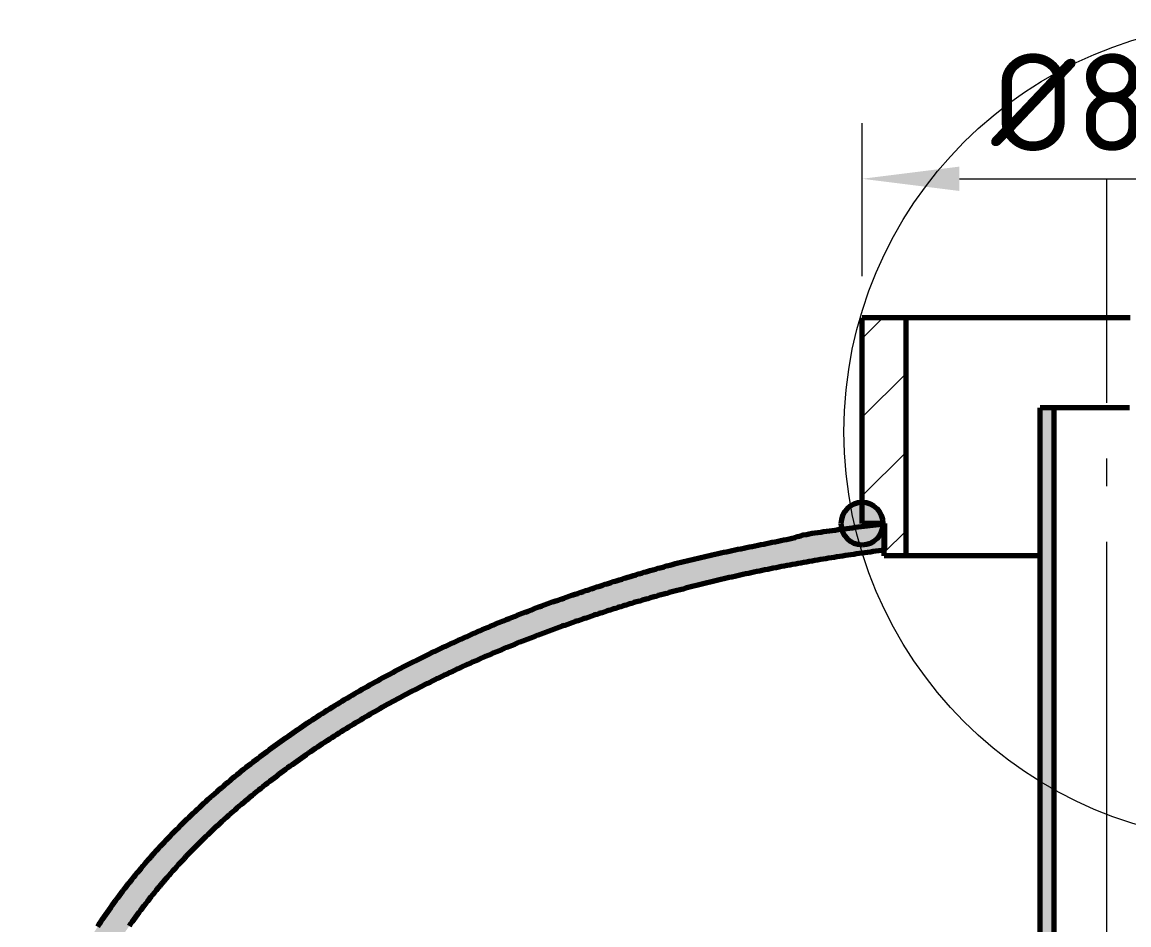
# Model space of a CAD drawing. Header units: millimetres. Extents: x 0 to 2382, y 0 to 420.
# Drawn here: x 725 to 764.79, y 304.2 to 336.66 of the extents above; entities that cross this region are included whole.
import ezdxf

# ---------------------------------------------------------------- set-up
doc = ezdxf.new("R2010")
doc.units = ezdxf.units.MM
doc.linetypes.add('IRAM-F-TRAZO-PUNTO', pattern=[20, 15, -2, 1, -2])
for name, color, linetype, lineweight in [('01-VISIBLE', 7, 'CONTINUOUS', 70), ('03-EJE', 1, 'IRAM-F-TRAZO-PUNTO', 18), ('04-COTA', 3, 'CONTINUOUS', 18), ('05-RAYADO', 8, 'CONTINUOUS', 18), ('08-FINA', 5, 'CONTINUOUS', 18)]:
    doc.layers.add(name, color=color, linetype=linetype, lineweight=lineweight)
doc.styles.add('ISO3098', font='isocpeur.ttf')
doc.dimstyles.new('FLAMA-IRAM', dxfattribs={"dimtxt": 3.5, "dimasz": 3.5, "dimexe": 2, "dimexo": 1.5, "dimgap": 1, "dimtad": 1, "dimdec": 1, "dimtxsty": 'ISO3098', "dimblk": 'IRAM_FLECHA', "dimblk1": 'IRAM_FLECHA', "dimblk2": 'IRAM_FLECHA', "dimcen": 2.5, "dimclrd": 256, "dimclre": 256, "dimclrt": 256, "dimazin": 3, "dimtfac": 1, "dimtmove": 0, "dimatfit": 3, "dimlwd": 18, "dimlwe": 18})

# ---------------------------------------------------------------- blocks, each defined once
blk = doc.blocks.new('IRAM_FLECHA')
blk.add_solid([(0, 0), (-1, 0.125), (-1, -0.125)])

msp = doc.modelspace()

# ---------------------------------------------------------------- hatches: boundary and pattern name
at = {"layer": '05-RAYADO'}
h = msp.add_hatch(dxfattribs=at)
h.set_pattern_fill('ANSI31', scale=0.62992)
h.paths.add_polyline_path([(756.78, 317.474), (755.998, 317.474), (755.998, 318.628), (755.2, 318.628), (755.2, 326.028), (756.78, 326.028)])
h = msp.add_hatch(color=7, dxfattribs=at)
h.dxf.hatch_style = 1
h.paths.add_polyline_path([(762.1, 93.922), (761.6, 93.922), (761.6, 322.788), (762.1, 322.788)])
h = msp.add_hatch(color=7, dxfattribs=at)
h.dxf.hatch_style = 1
h.paths.add_polyline_path([(754.44, 318.628), (754.441, 318.668), (754.444, 318.708), (754.45, 318.748), (754.457, 318.788), (754.466, 318.827), (754.478, 318.865), (754.491, 318.903), (754.507, 318.94), (754.524, 318.976), (754.543, 319.011), (754.565, 319.045), (754.588, 319.078), (754.612, 319.11), (754.638, 319.14), (754.666, 319.169), (754.695, 319.197), (754.726, 319.222), (754.758, 319.247), (754.791, 319.269), (754.826, 319.29), (754.861, 319.309), (754.898, 319.325), (754.935, 319.34), (754.973, 319.353), (755.011, 319.364), (755.051, 319.373), (755.09, 319.38), (755.13, 319.385), (755.17, 319.388), (755.21, 319.388), (755.25, 319.387), (755.29, 319.383), (755.33, 319.377), (755.369, 319.369), (755.408, 319.359), (755.446, 319.347), (755.484, 319.333), (755.521, 319.317), (755.557, 319.299), (755.592, 319.28), (755.625, 319.258), (755.658, 319.235), (755.689, 319.21), (755.719, 319.183), (755.748, 319.155), (755.775, 319.125), (755.8, 319.094), (755.824, 319.062), (755.846, 319.028), (755.866, 318.994), (755.885, 318.958), (755.901, 318.921), (755.916, 318.884), (755.928, 318.846), (755.939, 318.807), (755.947, 318.768), (755.953, 318.728), (755.958, 318.688), (755.96, 318.648), (755.96, 318.608), (755.958, 318.568), (755.953, 318.528), (755.947, 318.489), (755.939, 318.449), (755.928, 318.411), (755.916, 318.372), (755.901, 318.335), (755.885, 318.298), (755.866, 318.263), (755.846, 318.228), (755.824, 318.195), (755.8, 318.162), (755.775, 318.131), (755.748, 318.102), (755.719, 318.073), (755.689, 318.047), (755.658, 318.022), (755.625, 317.998), (755.592, 317.977), (755.557, 317.957), (755.521, 317.939), (755.484, 317.923), (755.446, 317.909), (755.408, 317.897), (755.369, 317.887), (755.33, 317.879), (755.29, 317.874), (755.25, 317.87), (755.21, 317.868), (755.17, 317.869), (755.13, 317.871), (755.09, 317.876), (755.051, 317.883), (755.011, 317.892), (754.973, 317.903), (754.935, 317.916), (754.898, 317.931), (754.861, 317.948), (754.826, 317.967), (754.791, 317.987), (754.758, 318.01), (754.726, 318.034), (754.695, 318.06), (754.666, 318.087), (754.638, 318.116), (754.612, 318.147), (754.588, 318.178), (754.565, 318.211), (754.543, 318.245), (754.524, 318.281), (754.507, 318.317), (754.491, 318.354), (754.478, 318.391), (754.466, 318.43), (754.457, 318.469), (754.45, 318.508), (754.444, 318.548), (754.441, 318.588)])
h = msp.add_hatch(color=7, dxfattribs=at)
h.dxf.hatch_style = 1
h.paths.add_polyline_path([(726.9, 291.177), (725.95, 291.177), (725.95, 293.552), (725, 295.452), (725, 295.557), (725.002, 295.662), (725.003, 295.766), (725.006, 295.871), (725.009, 295.976), (725.014, 296.081), (725.019, 296.186), (725.024, 296.29), (725.031, 296.395), (725.038, 296.5), (725.046, 296.604), (725.055, 296.709), (725.064, 296.813), (725.075, 296.917), (725.086, 297.022), (725.097, 297.126), (725.11, 297.23), (725.123, 297.334), (725.137, 297.438), (725.152, 297.542), (725.168, 297.646), (725.184, 297.749), (725.201, 297.853), (725.219, 297.956), (725.237, 298.059), (725.257, 298.162), (725.276, 298.265), (725.297, 298.368), (725.318, 298.471), (725.341, 298.573), (725.363, 298.676), (725.387, 298.778), (725.411, 298.88), (725.436, 298.982), (725.461, 299.083), (725.488, 299.185), (725.515, 299.286), (725.542, 299.387), (725.571, 299.488), (725.6, 299.589), (725.63, 299.69), (725.66, 299.79), (725.691, 299.89), (725.723, 299.99), (725.755, 300.09), (725.788, 300.189), (725.822, 300.289), (725.857, 300.388), (725.892, 300.487), (725.927, 300.585), (725.964, 300.684), (726.001, 300.782), (726.038, 300.88), (726.077, 300.977), (726.115, 301.075), (726.155, 301.172), (726.195, 301.269), (726.236, 301.365), (726.277, 301.462), (726.319, 301.558), (726.361, 301.654), (726.405, 301.749), (726.448, 301.845), (726.492, 301.94), (726.537, 302.035), (726.583, 302.129), (726.629, 302.223), (726.675, 302.317), (726.722, 302.411), (726.77, 302.505), (726.818, 302.598), (726.867, 302.691), (726.916, 302.783), (726.966, 302.875), (727.016, 302.967), (727.067, 303.059), (727.119, 303.15), (727.171, 303.242), (727.223, 303.332), (727.276, 303.423), (727.329, 303.513), (727.383, 303.603), (727.438, 303.693), (727.493, 303.782), (727.548, 303.871), (727.604, 303.96), (727.661, 304.048), (727.717, 304.136), (727.775, 304.224), (727.833, 304.312), (727.891, 304.399), (727.95, 304.486), (728.009, 304.572), (728.068, 304.659), (728.128, 304.745), (728.189, 304.83), (728.25, 304.915), (728.311, 305.001), (728.373, 305.085), (728.435, 305.17), (728.498, 305.254), (728.561, 305.338), (728.625, 305.421), (728.688, 305.504), (728.753, 305.587), (728.817, 305.67), (728.883, 305.752), (728.948, 305.834), (729.014, 305.915), (729.08, 305.997), (729.147, 306.078), (729.214, 306.158), (729.281, 306.239), (729.349, 306.319), (729.417, 306.398), (729.486, 306.478), (729.555, 306.557), (729.624, 306.636), (729.693, 306.714), (729.763, 306.792), (729.833, 306.87), (729.904, 306.948), (729.975, 307.025), (730.046, 307.102), (730.118, 307.178), (730.19, 307.255), (730.262, 307.331), (730.335, 307.406), (730.408, 307.482), (730.481, 307.557), (730.554, 307.632), (730.628, 307.706), (730.702, 307.78), (730.777, 307.854), (730.852, 307.928), (730.927, 308.001), (731.002, 308.074), (731.078, 308.146), (731.154, 308.219), (731.23, 308.291), (731.306, 308.362), (731.383, 308.434), (731.46, 308.505), (731.538, 308.576), (731.615, 308.646), (731.693, 308.717), (731.771, 308.786), (731.85, 308.856), (731.928, 308.925), (732.007, 308.994), (732.087, 309.063), (732.166, 309.132), (732.246, 309.2), (732.326, 309.268), (732.406, 309.335), (732.486, 309.402), (732.567, 309.469), (732.648, 309.536), (732.729, 309.602), (732.811, 309.668), (732.892, 309.734), (732.974, 309.8), (733.056, 309.865), (733.139, 309.93), (733.221, 309.995), (733.304, 310.059), (733.387, 310.123), (733.47, 310.187), (733.554, 310.25), (733.637, 310.314), (733.721, 310.377), (733.805, 310.439), (733.89, 310.502), (733.974, 310.564), (734.059, 310.626), (734.144, 310.687), (734.229, 310.748), (734.314, 310.809), (734.4, 310.87), (734.485, 310.931), (734.571, 310.991), (734.657, 311.051), (734.744, 311.11), (734.83, 311.17), (734.917, 311.229), (735.004, 311.288), (735.091, 311.346), (735.178, 311.404), (735.265, 311.462), (735.353, 311.52), (735.44, 311.578), (735.528, 311.635), (735.616, 311.692), (735.705, 311.748), (735.793, 311.805), (735.882, 311.861), (735.97, 311.917), (736.059, 311.972), (736.148, 312.028), (736.238, 312.083), (736.327, 312.138), (736.417, 312.192), (736.506, 312.247), (736.596, 312.301), (736.686, 312.355), (736.776, 312.408), (736.867, 312.461), (736.957, 312.514), (737.048, 312.567), (737.138, 312.62), (737.229, 312.672), (737.32, 312.724), (737.412, 312.776), (737.503, 312.827), (737.594, 312.879), (737.686, 312.93), (737.778, 312.98), (737.87, 313.031), (737.962, 313.081), (738.054, 313.131), (738.146, 313.181), (738.239, 313.23), (738.331, 313.28), (738.424, 313.329), (738.517, 313.378), (738.61, 313.426), (738.703, 313.474), (738.796, 313.522), (738.889, 313.57), (738.983, 313.618), (739.077, 313.665), (739.17, 313.712), (739.264, 313.759), (739.358, 313.806), (739.452, 313.852), (739.546, 313.898), (739.641, 313.944), (739.735, 313.99), (739.829, 314.035), (739.924, 314.08), (740.019, 314.125), (740.114, 314.17), (740.209, 314.215), (740.304, 314.259), (740.399, 314.303), (740.494, 314.347), (740.589, 314.391), (740.685, 314.434), (740.78, 314.477), (740.876, 314.52), (740.972, 314.563), (741.068, 314.606), (741.164, 314.648), (741.26, 314.69), (741.356, 314.732), (741.452, 314.774), (741.548, 314.815), (741.645, 314.856), (741.741, 314.897), (741.838, 314.938), (741.935, 314.978), (742.032, 315.019), (742.128, 315.059), (742.225, 315.099), (742.323, 315.138), (742.42, 315.178), (742.517, 315.217), (742.614, 315.256), (742.712, 315.294), (742.81, 315.333), (742.907, 315.371), (743.005, 315.409), (743.103, 315.447), (743.201, 315.484), (743.299, 315.521), (743.397, 315.558), (743.495, 315.595), (743.593, 315.632), (743.692, 315.668), (743.79, 315.704), (743.889, 315.74), (743.987, 315.776), (744.086, 315.811), (744.185, 315.846), (744.284, 315.881), (744.383, 315.916), (744.482, 315.95), (744.581, 315.985), (744.68, 316.019), (744.779, 316.053), (744.878, 316.087), (744.978, 316.12), (745.077, 316.154), (745.177, 316.187), (745.276, 316.22), (745.376, 316.253), (745.475, 316.286), (745.575, 316.319), (745.675, 316.351), (745.775, 316.383), (745.874, 316.415), (745.974, 316.447), (746.074, 316.479), (746.174, 316.511), (746.274, 316.543), (746.374, 316.574), (746.474, 316.605), (746.574, 316.636), (746.675, 316.667), (746.775, 316.698), (746.875, 316.729), (746.975, 316.76), (747.076, 316.79), (747.176, 316.82), (747.277, 316.85), (747.377, 316.88), (747.478, 316.909), (747.579, 316.938), (747.679, 316.967), (747.78, 316.996), (747.881, 317.025), (747.982, 317.053), (748.083, 317.08), (748.185, 317.108), (748.286, 317.135), (748.387, 317.162), (748.489, 317.189), (748.59, 317.215), (748.692, 317.241), (748.794, 317.267), (748.895, 317.292), (748.997, 317.317), (749.099, 317.342), (749.201, 317.366), (749.303, 317.39), (749.405, 317.414), (749.507, 317.438), (749.61, 317.461), (749.712, 317.484), (749.814, 317.507), (749.917, 317.53), (750.019, 317.552), (750.122, 317.574), (750.224, 317.596), (750.327, 317.618), (750.429, 317.64), (750.532, 317.661), (750.635, 317.683), (750.737, 317.704), (750.84, 317.725), (750.943, 317.746), (751.046, 317.767), (751.148, 317.788), (751.251, 317.809), (751.354, 317.83), (751.457, 317.851), (751.559, 317.872), (751.662, 317.893), (751.765, 317.914), (751.868, 317.935), (751.97, 317.956), (752.073, 317.977), (752.176, 317.998), (752.279, 318.019), (752.381, 318.041), (752.484, 318.063), (752.586, 318.085), (752.688, 318.109), (752.79, 318.133), (752.891, 318.161), (752.992, 318.192), (753.093, 318.22), (753.195, 318.242), (753.298, 318.261), (753.402, 318.279), (753.505, 318.295), (753.609, 318.311), (753.713, 318.326), (753.817, 318.341), (753.92, 318.356), (754.024, 318.37), (754.128, 318.384), (754.232, 318.398), (754.336, 318.412), (754.44, 318.426), (754.544, 318.44), (754.648, 318.454), (754.752, 318.467), (754.856, 318.481), (754.96, 318.495), (755.064, 318.508), (755.168, 318.522), (755.272, 318.535), (755.376, 318.548), (755.48, 318.562), (755.584, 318.575), (755.688, 318.588), (755.792, 318.602), (755.896, 318.615), (756, 318.628), (756, 317.674), (755.9, 317.661), (755.799, 317.648), (755.699, 317.634), (755.599, 317.621), (755.498, 317.607), (755.398, 317.593), (755.298, 317.579), (755.198, 317.565), (755.098, 317.551), (754.997, 317.536), (754.897, 317.522), (754.797, 317.507), (754.697, 317.492), (754.597, 317.477), (754.497, 317.461), (754.397, 317.446), (754.297, 317.43), (754.197, 317.414), (754.097, 317.398), (753.997, 317.382), (753.897, 317.366), (753.798, 317.349), (753.698, 317.333), (753.598, 317.316), (753.498, 317.299), (753.399, 317.282), (753.299, 317.264), (753.199, 317.247), (753.1, 317.229), (753, 317.211), (752.9, 317.193), (752.801, 317.175), (752.701, 317.157), (752.602, 317.138), (752.502, 317.119), (752.403, 317.1), (752.304, 317.081), (752.204, 317.062), (752.105, 317.043), (752.006, 317.023), (751.906, 317.003), (751.807, 316.983), (751.708, 316.963), (751.609, 316.943), (751.51, 316.922), (751.411, 316.902), (751.312, 316.881), (751.213, 316.86), (751.114, 316.839), (751.015, 316.817), (750.916, 316.796), (750.817, 316.774), (750.718, 316.752), (750.62, 316.73), (750.521, 316.708), (750.422, 316.685), (750.324, 316.663), (750.225, 316.64), (750.126, 316.617), (750.028, 316.594), (749.929, 316.571), (749.831, 316.547), (749.733, 316.523), (749.634, 316.5), (749.536, 316.476), (749.438, 316.451), (749.34, 316.427), (749.241, 316.402), (749.143, 316.378), (749.045, 316.353), (748.947, 316.327), (748.849, 316.302), (748.751, 316.277), (748.653, 316.251), (748.556, 316.225), (748.458, 316.199), (748.36, 316.173), (748.262, 316.146), (748.165, 316.12), (748.067, 316.093), (747.97, 316.066), (747.872, 316.039), (747.775, 316.012), (747.677, 315.984), (747.58, 315.956), (747.483, 315.929), (747.386, 315.9), (747.288, 315.872), (747.191, 315.844), (747.094, 315.815), (746.997, 315.786), (746.9, 315.757), (746.803, 315.728), (746.707, 315.699), (746.61, 315.669), (746.513, 315.639), (746.416, 315.609), (746.32, 315.579), (746.223, 315.549), (746.127, 315.518), (746.03, 315.487), (745.934, 315.456), (745.838, 315.425), (745.742, 315.394), (745.645, 315.362), (745.549, 315.331), (745.453, 315.299), (745.357, 315.267), (745.261, 315.234), (745.166, 315.202), (745.07, 315.169), (744.974, 315.136), (744.879, 315.103), (744.783, 315.07), (744.687, 315.036), (744.592, 315.003), (744.497, 314.969), (744.401, 314.935), (744.306, 314.9), (744.211, 314.866), (744.116, 314.831), (744.021, 314.796), (743.926, 314.761), (743.831, 314.726), (743.737, 314.69), (743.642, 314.655), (743.547, 314.619), (743.453, 314.583), (743.358, 314.546), (743.264, 314.51), (743.17, 314.473), (743.075, 314.436), (742.981, 314.399), (742.887, 314.362), (742.793, 314.324), (742.699, 314.286), (742.606, 314.248), (742.512, 314.21), (742.418, 314.172), (742.325, 314.133), (742.231, 314.094), (742.138, 314.055), (742.045, 314.016), (741.951, 313.977), (741.858, 313.937), (741.765, 313.897), (741.672, 313.857), (741.58, 313.817), (741.487, 313.776), (741.394, 313.735), (741.302, 313.695), (741.209, 313.653), (741.117, 313.612), (741.025, 313.57), (740.932, 313.529), (740.84, 313.486), (740.749, 313.444), (740.657, 313.402), (740.565, 313.359), (740.473, 313.316), (740.382, 313.273), (740.29, 313.23), (740.199, 313.186), (740.108, 313.142), (740.017, 313.098), (739.926, 313.054), (739.835, 313.009), (739.744, 312.965), (739.653, 312.92), (739.563, 312.874), (739.472, 312.829), (739.382, 312.783), (739.292, 312.738), (739.202, 312.691), (739.112, 312.645), (739.022, 312.599), (738.932, 312.552), (738.843, 312.505), (738.753, 312.457), (738.664, 312.41), (738.575, 312.362), (738.485, 312.314), (738.396, 312.266), (738.308, 312.218), (738.219, 312.169), (738.13, 312.12), (738.042, 312.071), (737.954, 312.022), (737.865, 311.972), (737.777, 311.922), (737.689, 311.872), (737.602, 311.822), (737.514, 311.771), (737.426, 311.72), (737.339, 311.669), (737.252, 311.618), (737.165, 311.566), (737.078, 311.514), (736.991, 311.462), (736.905, 311.41), (736.818, 311.357), (736.732, 311.305), (736.646, 311.252), (736.56, 311.198), (736.474, 311.145), (736.388, 311.091), (736.303, 311.037), (736.217, 310.982), (736.132, 310.928), (736.047, 310.873), (735.962, 310.818), (735.877, 310.763), (735.793, 310.707), (735.708, 310.651), (735.624, 310.595), (735.54, 310.539), (735.456, 310.482), (735.373, 310.425), (735.289, 310.368), (735.206, 310.311), (735.123, 310.253), (735.04, 310.195), (734.957, 310.137), (734.874, 310.078), (734.792, 310.019), (734.71, 309.96), (734.628, 309.901), (734.546, 309.842), (734.464, 309.782), (734.383, 309.722), (734.302, 309.661), (734.221, 309.601), (734.14, 309.54), (734.059, 309.479), (733.979, 309.417), (733.899, 309.355), (733.819, 309.293), (733.739, 309.231), (733.659, 309.169), (733.58, 309.106), (733.501, 309.043), (733.422, 308.979), (733.343, 308.916), (733.265, 308.852), (733.187, 308.787), (733.109, 308.723), (733.031, 308.658), (732.954, 308.593), (732.876, 308.528), (732.799, 308.462), (732.723, 308.396), (732.646, 308.33), (732.57, 308.263), (732.494, 308.196), (732.418, 308.129), (732.343, 308.062), (732.267, 307.994), (732.192, 307.926), (732.118, 307.858), (732.043, 307.79), (731.969, 307.721), (731.895, 307.652), (731.821, 307.582), (731.748, 307.513), (731.675, 307.443), (731.602, 307.372), (731.53, 307.302), (731.458, 307.231), (731.386, 307.16), (731.314, 307.088), (731.243, 307.016), (731.172, 306.944), (731.101, 306.872), (731.031, 306.799), (730.96, 306.726), (730.891, 306.653), (730.821, 306.579), (730.752, 306.505), (730.683, 306.431), (730.615, 306.357), (730.547, 306.282), (730.479, 306.207), (730.411, 306.131), (730.344, 306.055), (730.278, 305.979), (730.211, 305.903), (730.145, 305.827), (730.079, 305.75), (730.014, 305.672), (729.949, 305.595), (729.884, 305.517), (729.82, 305.439), (729.756, 305.36), (729.692, 305.282), (729.629, 305.203), (729.566, 305.123), (729.504, 305.044), (729.442, 304.964), (729.38, 304.883), (729.319, 304.803), (729.258, 304.722), (729.198, 304.641), (729.138, 304.559), (729.078, 304.478), (729.019, 304.396), (728.96, 304.313), (728.902, 304.231), (728.844, 304.148), (728.786, 304.064), (728.729, 303.981), (728.673, 303.897), (728.617, 303.813), (728.561, 303.728), (728.506, 303.643), (728.451, 303.558), (728.397, 303.473), (728.343, 303.387), (728.29, 303.301), (728.237, 303.214), (728.185, 303.128), (728.133, 303.041), (728.082, 302.953), (728.031, 302.866), (727.981, 302.778), (727.932, 302.69), (727.883, 302.601), (727.834, 302.513), (727.786, 302.424), (727.738, 302.334), (727.691, 302.245), (727.644, 302.155), (727.598, 302.065), (727.553, 301.974), (727.508, 301.884), (727.463, 301.793), (727.419, 301.702), (727.375, 301.611), (727.332, 301.519), (727.29, 301.427), (727.248, 301.335), (727.206, 301.243), (727.165, 301.15), (727.125, 301.058), (727.085, 300.965), (727.045, 300.872), (727.006, 300.778), (726.968, 300.684), (726.931, 300.59), (726.894, 300.496), (726.858, 300.402), (726.823, 300.307), (726.788, 300.212), (726.754, 300.116), (726.721, 300.021), (726.689, 299.925), (726.657, 299.829), (726.626, 299.732), (726.596, 299.636), (726.567, 299.539), (726.539, 299.442), (726.511, 299.344), (726.485, 299.247), (726.459, 299.149), (726.434, 299.051), (726.409, 298.953), (726.385, 298.854), (726.362, 298.756), (726.34, 298.657), (726.317, 298.558), (726.296, 298.459), (726.275, 298.36), (726.254, 298.261), (726.234, 298.162), (726.214, 298.063), (726.194, 297.964), (726.175, 297.864), (726.157, 297.765), (726.138, 297.665), (726.12, 297.566), (726.102, 297.466), (726.085, 297.367), (726.068, 297.267), (726.051, 297.167), (726.036, 297.067), (726.021, 296.967), (726.008, 296.866), (725.997, 296.766), (725.988, 296.665), (725.98, 296.564), (725.973, 296.463), (725.968, 296.362), (725.963, 296.261), (725.959, 296.16), (725.957, 296.059), (725.954, 295.958), (725.953, 295.857), (725.951, 295.755), (725.951, 295.654), (725.95, 295.553), (725.95, 295.452), (726.9, 293.552)])

# ---------------------------------------------------------------- linework, layer by layer
at = {"layer": '01-VISIBLE'}
for p, q in [((756.78, 326.028), (755.2, 326.028)), ((755.2, 318.628), (755.2, 326.028)), ((756.78, 317.474), (756.78, 326.028)), ((761.6, 93.922), (761.6, 322.788)), ((762.1, 322.788), (761.6, 322.788)), ((762.1, 93.922), (762.1, 322.788)), ((755.998, 318.628), (755.2, 318.628)), ((755.998, 317.474), (755.998, 318.628)), ((756, 318.628), (756, 317.674)), ((756.78, 317.474), (755.998, 317.474))]:
    msp.add_line(p, q, dxfattribs=at)
for points in [[(764.842, 326.028), (764.782, 326.028), (764.722, 326.028), (764.662, 326.028), (764.602, 326.028), (764.542, 326.028), (764.481, 326.028), (764.421, 326.028), (764.361, 326.028), (764.301, 326.028), (764.241, 326.028), (764.181, 326.028), (764.12, 326.028), (764.06, 326.028), (764, 326.028), (763.94, 326.028), (763.88, 326.028), (763.819, 326.028), (763.759, 326.028), (763.699, 326.028), (763.639, 326.028), (763.579, 326.028), (763.519, 326.028), (763.458, 326.028), (763.398, 326.028), (763.338, 326.028), (763.278, 326.028), (763.218, 326.028), (763.158, 326.028), (763.097, 326.028), (763.037, 326.028), (762.977, 326.028), (762.917, 326.028), (762.857, 326.028), (762.797, 326.028), (762.736, 326.028), (762.676, 326.028), (762.616, 326.028), (762.556, 326.028), (762.496, 326.028), (762.436, 326.028), (762.375, 326.028), (762.315, 326.028), (762.255, 326.028), (762.195, 326.028), (762.135, 326.028), (762.075, 326.028), (762.014, 326.028), (761.954, 326.028), (761.894, 326.028), (761.834, 326.028), (761.774, 326.028), (761.714, 326.028), (761.654, 326.028), (761.593, 326.028), (761.533, 326.028), (761.473, 326.028), (761.413, 326.028), (761.353, 326.028), (761.293, 326.028), (761.232, 326.028), (761.172, 326.028), (761.112, 326.028), (761.052, 326.028), (760.992, 326.028), (760.932, 326.028), (760.871, 326.028), (760.811, 326.028), (760.751, 326.028), (760.691, 326.028), (760.631, 326.028), (760.571, 326.028), (760.51, 326.028), (760.45, 326.028), (760.39, 326.028), (760.33, 326.028), (760.27, 326.028), (760.21, 326.028), (760.149, 326.028), (760.089, 326.028), (760.029, 326.028), (759.969, 326.028), (759.909, 326.028), (759.848, 326.028), (759.788, 326.028), (759.728, 326.028), (759.668, 326.028), (759.608, 326.028), (759.548, 326.028), (759.487, 326.028), (759.427, 326.028), (759.367, 326.028), (759.307, 326.028), (759.247, 326.028), (759.187, 326.028), (759.126, 326.028), (759.066, 326.028), (759.006, 326.028), (758.946, 326.028), (758.886, 326.028), (758.826, 326.028), (758.765, 326.028), (758.705, 326.028), (758.645, 326.028), (758.585, 326.028), (758.525, 326.028), (758.465, 326.028), (758.404, 326.028), (758.344, 326.028), (758.284, 326.028), (758.224, 326.028), (758.164, 326.028), (758.104, 326.028), (758.043, 326.028), (757.983, 326.028), (757.923, 326.028), (757.863, 326.028), (757.803, 326.028), (757.743, 326.028), (757.683, 326.028), (757.622, 326.028), (757.562, 326.028), (757.502, 326.028), (757.442, 326.028), (757.382, 326.028), (757.322, 326.028), (757.261, 326.028), (757.201, 326.028), (757.141, 326.028), (757.081, 326.028), (757.021, 326.028), (756.961, 326.028), (756.9, 326.028), (756.84, 326.028), (756.78, 326.028)], [(764.814, 322.788), (764.754, 322.788), (764.694, 322.788), (764.633, 322.788), (764.573, 322.788), (764.513, 322.788), (764.452, 322.788), (764.392, 322.788), (764.332, 322.788), (764.271, 322.788), (764.211, 322.788), (764.151, 322.788), (764.09, 322.788), (764.03, 322.788), (763.97, 322.788), (763.91, 322.788), (763.849, 322.788), (763.789, 322.788), (763.729, 322.788), (763.668, 322.788), (763.608, 322.788), (763.548, 322.788), (763.487, 322.788), (763.427, 322.788), (763.367, 322.788), (763.306, 322.788), (763.246, 322.788), (763.186, 322.788), (763.125, 322.788), (763.065, 322.788), (763.005, 322.788), (762.944, 322.788), (762.884, 322.788), (762.824, 322.788), (762.763, 322.788), (762.703, 322.788), (762.643, 322.788), (762.583, 322.788), (762.522, 322.788), (762.462, 322.788), (762.402, 322.788), (762.341, 322.788), (762.281, 322.788), (762.221, 322.788), (762.16, 322.788), (762.1, 322.788)], [(727.717, 304.136), (727.775, 304.224), (727.833, 304.312), (727.891, 304.399), (727.95, 304.486), (728.009, 304.572), (728.068, 304.659), (728.128, 304.745), (728.189, 304.83), (728.25, 304.915), (728.311, 305.001), (728.373, 305.085), (728.435, 305.17), (728.498, 305.254), (728.561, 305.338), (728.625, 305.421), (728.688, 305.504), (728.753, 305.587), (728.817, 305.67), (728.883, 305.752), (728.948, 305.834), (729.014, 305.915), (729.08, 305.997), (729.147, 306.078), (729.214, 306.158), (729.281, 306.239), (729.349, 306.319), (729.417, 306.398), (729.486, 306.478), (729.555, 306.557), (729.624, 306.636), (729.693, 306.714), (729.763, 306.792), (729.833, 306.87), (729.904, 306.948), (729.975, 307.025), (730.046, 307.102), (730.118, 307.178), (730.19, 307.255), (730.262, 307.331), (730.335, 307.406), (730.408, 307.482), (730.481, 307.557), (730.554, 307.632), (730.628, 307.706), (730.702, 307.78), (730.777, 307.854), (730.852, 307.928), (730.927, 308.001), (731.002, 308.074), (731.078, 308.146), (731.154, 308.219), (731.23, 308.291), (731.306, 308.362), (731.383, 308.434), (731.46, 308.505), (731.538, 308.576), (731.615, 308.646), (731.693, 308.717), (731.771, 308.786), (731.85, 308.856), (731.928, 308.925), (732.007, 308.994), (732.087, 309.063), (732.166, 309.132), (732.246, 309.2), (732.326, 309.268), (732.406, 309.335), (732.486, 309.402), (732.567, 309.469), (732.648, 309.536), (732.729, 309.602), (732.811, 309.668), (732.892, 309.734), (732.974, 309.8), (733.056, 309.865), (733.139, 309.93), (733.221, 309.995), (733.304, 310.059), (733.387, 310.123), (733.47, 310.187), (733.554, 310.25), (733.637, 310.314), (733.721, 310.377), (733.805, 310.439), (733.89, 310.502), (733.974, 310.564), (734.059, 310.626), (734.144, 310.687), (734.229, 310.748), (734.314, 310.809), (734.4, 310.87), (734.485, 310.931), (734.571, 310.991), (734.657, 311.051), (734.744, 311.11), (734.83, 311.17), (734.917, 311.229), (735.004, 311.288), (735.091, 311.346), (735.178, 311.404), (735.265, 311.462), (735.353, 311.52), (735.44, 311.578), (735.528, 311.635), (735.616, 311.692), (735.705, 311.748), (735.793, 311.805), (735.882, 311.861), (735.97, 311.917), (736.059, 311.972), (736.148, 312.028), (736.238, 312.083), (736.327, 312.138), (736.417, 312.192), (736.506, 312.247), (736.596, 312.301), (736.686, 312.355), (736.776, 312.408), (736.867, 312.461), (736.957, 312.514), (737.048, 312.567), (737.138, 312.62), (737.229, 312.672), (737.32, 312.724), (737.412, 312.776), (737.503, 312.827), (737.594, 312.879), (737.686, 312.93), (737.778, 312.98), (737.87, 313.031), (737.962, 313.081), (738.054, 313.131), (738.146, 313.181), (738.239, 313.23), (738.331, 313.28), (738.424, 313.329), (738.517, 313.378), (738.61, 313.426), (738.703, 313.474), (738.796, 313.522), (738.889, 313.57), (738.983, 313.618), (739.077, 313.665), (739.17, 313.712), (739.264, 313.759), (739.358, 313.806), (739.452, 313.852), (739.546, 313.898), (739.641, 313.944), (739.735, 313.99), (739.829, 314.035), (739.924, 314.08), (740.019, 314.125), (740.114, 314.17), (740.209, 314.215), (740.304, 314.259), (740.399, 314.303), (740.494, 314.347), (740.589, 314.391), (740.685, 314.434), (740.78, 314.477), (740.876, 314.52), (740.972, 314.563), (741.068, 314.606), (741.164, 314.648), (741.26, 314.69), (741.356, 314.732), (741.452, 314.774), (741.548, 314.815), (741.645, 314.856), (741.741, 314.897), (741.838, 314.938), (741.935, 314.978), (742.032, 315.019), (742.128, 315.059), (742.225, 315.099), (742.323, 315.138), (742.42, 315.178), (742.517, 315.217), (742.614, 315.256), (742.712, 315.294), (742.81, 315.333), (742.907, 315.371), (743.005, 315.409), (743.103, 315.447), (743.201, 315.484), (743.299, 315.521), (743.397, 315.558), (743.495, 315.595), (743.593, 315.632), (743.692, 315.668), (743.79, 315.704), (743.889, 315.74), (743.987, 315.776), (744.086, 315.811), (744.185, 315.846), (744.284, 315.881), (744.383, 315.916), (744.482, 315.95), (744.581, 315.985), (744.68, 316.019), (744.779, 316.053), (744.878, 316.087), (744.978, 316.12), (745.077, 316.154), (745.177, 316.187), (745.276, 316.22), (745.376, 316.253), (745.475, 316.286), (745.575, 316.319), (745.675, 316.351), (745.775, 316.383), (745.874, 316.415), (745.974, 316.447), (746.074, 316.479), (746.174, 316.511), (746.274, 316.543), (746.374, 316.574), (746.474, 316.605), (746.574, 316.636), (746.675, 316.667), (746.775, 316.698), (746.875, 316.729), (746.975, 316.76), (747.076, 316.79), (747.176, 316.82), (747.277, 316.85), (747.377, 316.88), (747.478, 316.909), (747.579, 316.938), (747.679, 316.967), (747.78, 316.996), (747.881, 317.025), (747.982, 317.053), (748.083, 317.08), (748.185, 317.108), (748.286, 317.135), (748.387, 317.162), (748.489, 317.189), (748.59, 317.215), (748.692, 317.241), (748.794, 317.267), (748.895, 317.292), (748.997, 317.317), (749.099, 317.342), (749.201, 317.366), (749.303, 317.39), (749.405, 317.414), (749.507, 317.438), (749.61, 317.461), (749.712, 317.484), (749.814, 317.507), (749.917, 317.53), (750.019, 317.552), (750.122, 317.574), (750.224, 317.596), (750.327, 317.618), (750.429, 317.64), (750.532, 317.661), (750.635, 317.683), (750.737, 317.704), (750.84, 317.725), (750.943, 317.746), (751.046, 317.767), (751.148, 317.788), (751.251, 317.809), (751.354, 317.83), (751.457, 317.851), (751.559, 317.872), (751.662, 317.893), (751.765, 317.914), (751.868, 317.935), (751.97, 317.956), (752.073, 317.977), (752.176, 317.998), (752.279, 318.019), (752.381, 318.041), (752.484, 318.063), (752.586, 318.085), (752.688, 318.109), (752.79, 318.133), (752.891, 318.161), (752.992, 318.192), (753.093, 318.22), (753.195, 318.242), (753.298, 318.261), (753.402, 318.279), (753.505, 318.295), (753.609, 318.311), (753.713, 318.326), (753.817, 318.341), (753.92, 318.356), (754.024, 318.37), (754.128, 318.384), (754.232, 318.398), (754.336, 318.412), (754.44, 318.426), (754.544, 318.44), (754.648, 318.454), (754.752, 318.467), (754.856, 318.481), (754.96, 318.495), (755.064, 318.508), (755.168, 318.522), (755.272, 318.535), (755.376, 318.548), (755.48, 318.562), (755.584, 318.575), (755.688, 318.588), (755.792, 318.602), (755.896, 318.615), (756, 318.628)], [(756, 317.674), (755.9, 317.661), (755.799, 317.648), (755.699, 317.634), (755.599, 317.621), (755.498, 317.607), (755.398, 317.593), (755.298, 317.579), (755.198, 317.565), (755.098, 317.551), (754.997, 317.536), (754.897, 317.522), (754.797, 317.507), (754.697, 317.492), (754.597, 317.477), (754.497, 317.461), (754.397, 317.446), (754.297, 317.43), (754.197, 317.414), (754.097, 317.398), (753.997, 317.382), (753.897, 317.366), (753.798, 317.349), (753.698, 317.333), (753.598, 317.316), (753.498, 317.299), (753.399, 317.282), (753.299, 317.264), (753.199, 317.247), (753.1, 317.229), (753, 317.211), (752.9, 317.193), (752.801, 317.175), (752.701, 317.157), (752.602, 317.138), (752.502, 317.119), (752.403, 317.1), (752.304, 317.081), (752.204, 317.062), (752.105, 317.043), (752.006, 317.023), (751.906, 317.003), (751.807, 316.983), (751.708, 316.963), (751.609, 316.943), (751.51, 316.922), (751.411, 316.902), (751.312, 316.881), (751.213, 316.86), (751.114, 316.839), (751.015, 316.817), (750.916, 316.796), (750.817, 316.774), (750.718, 316.752), (750.62, 316.73), (750.521, 316.708), (750.422, 316.685), (750.324, 316.663), (750.225, 316.64), (750.126, 316.617), (750.028, 316.594), (749.929, 316.571), (749.831, 316.547), (749.733, 316.523), (749.634, 316.5), (749.536, 316.476), (749.438, 316.451), (749.34, 316.427), (749.241, 316.402), (749.143, 316.378), (749.045, 316.353), (748.947, 316.327), (748.849, 316.302), (748.751, 316.277), (748.653, 316.251), (748.556, 316.225), (748.458, 316.199), (748.36, 316.173), (748.262, 316.146), (748.165, 316.12), (748.067, 316.093), (747.97, 316.066), (747.872, 316.039), (747.775, 316.012), (747.677, 315.984), (747.58, 315.956), (747.483, 315.929), (747.386, 315.9), (747.288, 315.872), (747.191, 315.844), (747.094, 315.815), (746.997, 315.786), (746.9, 315.757), (746.803, 315.728), (746.707, 315.699), (746.61, 315.669), (746.513, 315.639), (746.416, 315.609), (746.32, 315.579), (746.223, 315.549), (746.127, 315.518), (746.03, 315.487), (745.934, 315.456), (745.838, 315.425), (745.742, 315.394), (745.645, 315.362), (745.549, 315.331), (745.453, 315.299), (745.357, 315.267), (745.261, 315.234), (745.166, 315.202), (745.07, 315.169), (744.974, 315.136), (744.879, 315.103), (744.783, 315.07), (744.687, 315.036), (744.592, 315.003), (744.497, 314.969), (744.401, 314.935), (744.306, 314.9), (744.211, 314.866), (744.116, 314.831), (744.021, 314.796), (743.926, 314.761), (743.831, 314.726), (743.737, 314.69), (743.642, 314.655), (743.547, 314.619), (743.453, 314.583), (743.358, 314.546), (743.264, 314.51), (743.17, 314.473), (743.075, 314.436), (742.981, 314.399), (742.887, 314.362), (742.793, 314.324), (742.699, 314.286), (742.606, 314.248), (742.512, 314.21), (742.418, 314.172), (742.325, 314.133), (742.231, 314.094), (742.138, 314.055), (742.045, 314.016), (741.951, 313.977), (741.858, 313.937), (741.765, 313.897), (741.672, 313.857), (741.58, 313.817), (741.487, 313.776), (741.394, 313.735), (741.302, 313.695), (741.209, 313.653), (741.117, 313.612), (741.025, 313.57), (740.932, 313.529), (740.84, 313.486), (740.749, 313.444), (740.657, 313.402), (740.565, 313.359), (740.473, 313.316), (740.382, 313.273), (740.29, 313.23), (740.199, 313.186), (740.108, 313.142), (740.017, 313.098), (739.926, 313.054), (739.835, 313.009), (739.744, 312.965), (739.653, 312.92), (739.563, 312.874), (739.472, 312.829), (739.382, 312.783), (739.292, 312.738), (739.202, 312.691), (739.112, 312.645), (739.022, 312.599), (738.932, 312.552), (738.843, 312.505), (738.753, 312.457), (738.664, 312.41), (738.575, 312.362), (738.485, 312.314), (738.396, 312.266), (738.308, 312.218), (738.219, 312.169), (738.13, 312.12), (738.042, 312.071), (737.954, 312.022), (737.865, 311.972), (737.777, 311.922), (737.689, 311.872), (737.602, 311.822), (737.514, 311.771), (737.426, 311.72), (737.339, 311.669), (737.252, 311.618), (737.165, 311.566), (737.078, 311.514), (736.991, 311.462), (736.905, 311.41), (736.818, 311.357), (736.732, 311.305), (736.646, 311.252), (736.56, 311.198), (736.474, 311.145), (736.388, 311.091), (736.303, 311.037), (736.217, 310.982), (736.132, 310.928), (736.047, 310.873), (735.962, 310.818), (735.877, 310.763), (735.793, 310.707), (735.708, 310.651), (735.624, 310.595), (735.54, 310.539), (735.456, 310.482), (735.373, 310.425), (735.289, 310.368), (735.206, 310.311), (735.123, 310.253), (735.04, 310.195), (734.957, 310.137), (734.874, 310.078), (734.792, 310.019), (734.71, 309.96), (734.628, 309.901), (734.546, 309.842), (734.464, 309.782), (734.383, 309.722), (734.302, 309.661), (734.221, 309.601), (734.14, 309.54), (734.059, 309.479), (733.979, 309.417), (733.899, 309.355), (733.819, 309.293), (733.739, 309.231), (733.659, 309.169), (733.58, 309.106), (733.501, 309.043), (733.422, 308.979), (733.343, 308.916), (733.265, 308.852), (733.187, 308.787), (733.109, 308.723), (733.031, 308.658), (732.954, 308.593), (732.876, 308.528), (732.799, 308.462), (732.723, 308.396), (732.646, 308.33), (732.57, 308.263), (732.494, 308.196), (732.418, 308.129), (732.343, 308.062), (732.267, 307.994), (732.192, 307.926), (732.118, 307.858), (732.043, 307.79), (731.969, 307.721), (731.895, 307.652), (731.821, 307.582), (731.748, 307.513), (731.675, 307.443), (731.602, 307.372), (731.53, 307.302), (731.458, 307.231), (731.386, 307.16), (731.314, 307.088), (731.243, 307.016), (731.172, 306.944), (731.101, 306.872), (731.031, 306.799), (730.96, 306.726), (730.891, 306.653), (730.821, 306.579), (730.752, 306.505), (730.683, 306.431), (730.615, 306.357), (730.547, 306.282), (730.479, 306.207), (730.411, 306.131), (730.344, 306.055), (730.278, 305.979), (730.211, 305.903), (730.145, 305.827), (730.079, 305.75), (730.014, 305.672), (729.949, 305.595), (729.884, 305.517), (729.82, 305.439), (729.756, 305.36), (729.692, 305.282), (729.629, 305.203), (729.566, 305.123), (729.504, 305.044), (729.442, 304.964), (729.38, 304.883), (729.319, 304.803), (729.258, 304.722), (729.198, 304.641), (729.138, 304.559), (729.078, 304.478), (729.019, 304.396), (728.96, 304.313), (728.902, 304.231), (728.844, 304.148)], [(761.6, 317.474), (761.54, 317.474), (761.48, 317.474), (761.419, 317.474), (761.359, 317.474), (761.299, 317.474), (761.239, 317.474), (761.178, 317.474), (761.118, 317.474), (761.058, 317.474), (760.997, 317.474), (760.937, 317.474), (760.877, 317.474), (760.817, 317.474), (760.756, 317.474), (760.696, 317.474), (760.636, 317.474), (760.576, 317.474), (760.515, 317.474), (760.455, 317.474), (760.395, 317.474), (760.335, 317.474), (760.274, 317.474), (760.214, 317.474), (760.154, 317.474), (760.094, 317.474), (760.034, 317.474), (759.973, 317.474), (759.913, 317.474), (759.853, 317.474), (759.793, 317.474), (759.732, 317.474), (759.672, 317.474), (759.612, 317.474), (759.552, 317.474), (759.491, 317.474), (759.431, 317.474), (759.371, 317.474), (759.311, 317.474), (759.25, 317.474), (759.19, 317.474), (759.13, 317.474), (759.069, 317.474), (759.009, 317.474), (758.949, 317.474), (758.889, 317.474), (758.828, 317.474), (758.768, 317.474), (758.708, 317.474), (758.648, 317.474), (758.587, 317.474), (758.527, 317.474), (758.467, 317.474), (758.407, 317.474), (758.346, 317.474), (758.286, 317.474), (758.226, 317.474), (758.166, 317.474), (758.106, 317.474), (758.045, 317.474), (757.985, 317.474), (757.925, 317.474), (757.865, 317.474), (757.804, 317.474), (757.744, 317.474), (757.684, 317.474), (757.624, 317.474), (757.563, 317.474), (757.503, 317.474), (757.443, 317.474), (757.383, 317.474), (757.322, 317.474), (757.262, 317.474), (757.202, 317.474), (757.141, 317.474), (757.081, 317.474), (757.021, 317.474), (756.961, 317.474), (756.9, 317.474), (756.84, 317.474), (756.78, 317.474)]]:
    msp.add_lwpolyline(points, dxfattribs=at)
for start, end in [(90, 180), (-90, 90), (180, -90)]:
    msp.add_arc((755.2, 318.628), 0.76, start, end, dxfattribs=at)
at = {"layer": '03-EJE'}
msp.add_line((764, 82.972), (764, 331.028), dxfattribs=at)
at = {"layer": '08-FINA'}
msp.add_circle((769.28, 321.928), 14.733, dxfattribs=at)

# ---------------------------------------------------------------- dimensions: what is measured, and where the dimension line sits
at = {"layer": '04-COTA'}
msp.add_linear_dim(base=(755.2, 331.028), p1=(755.2, 326.028), p2=(772.8, 326.028), dimstyle='FLAMA-IRAM', override={"dimlfac": 5, "dimpost": '%%c<>'}, dxfattribs=at).render()

doc.saveas('drawing.dxf')
